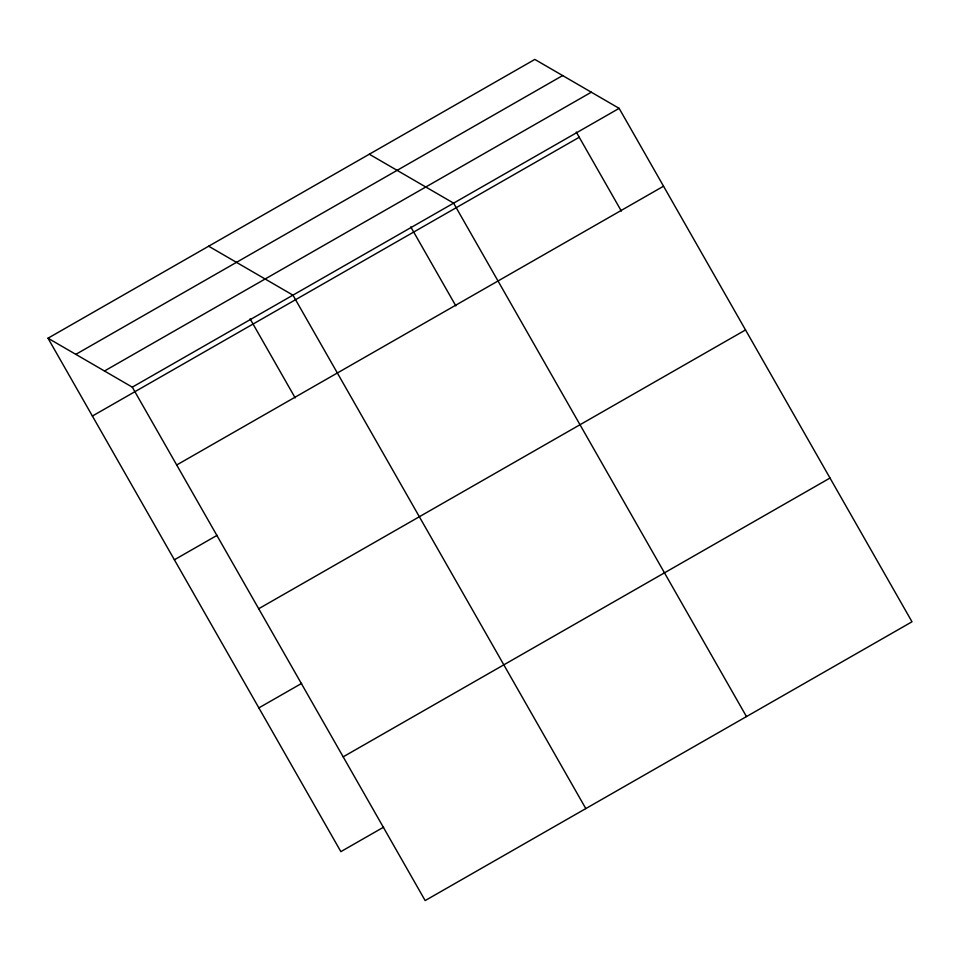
<?xml version="1.0" encoding="UTF-8"?>
<svg xmlns="http://www.w3.org/2000/svg" width="960" height="960" viewBox="0 0 960 960"><rect width="100%" height="100%" fill="white"/><g stroke="black" fill="none" stroke-linecap="round" stroke-linejoin="round"><path stroke-width="1.44" d="M48 338.208L534.84 59.424L619.14 108.36L912 621.792L425.16 900.576L132.3 387.144L48 338.208L340.86 851.64L383.616 827.16M75.816 354.36L562.656 75.564M104.484 370.992L591.324 92.208M132.3 387.144L619.14 108.36M92.4 416.04L579.24 137.256M176.7 464.988L663.54 186.204M174.384 559.788L217.14 535.308M258.696 608.736L745.536 329.94M258.864 707.892L301.62 683.412M343.164 756.84L830.004 478.044M369.312 154.212L453.612 203.148L746.472 716.58M208.656 246.204L292.956 295.152L585.816 808.584M576.276 132.072L621.348 211.068M410.748 226.86L455.82 305.856M250.092 318.852L295.164 397.86"/></g></svg>
